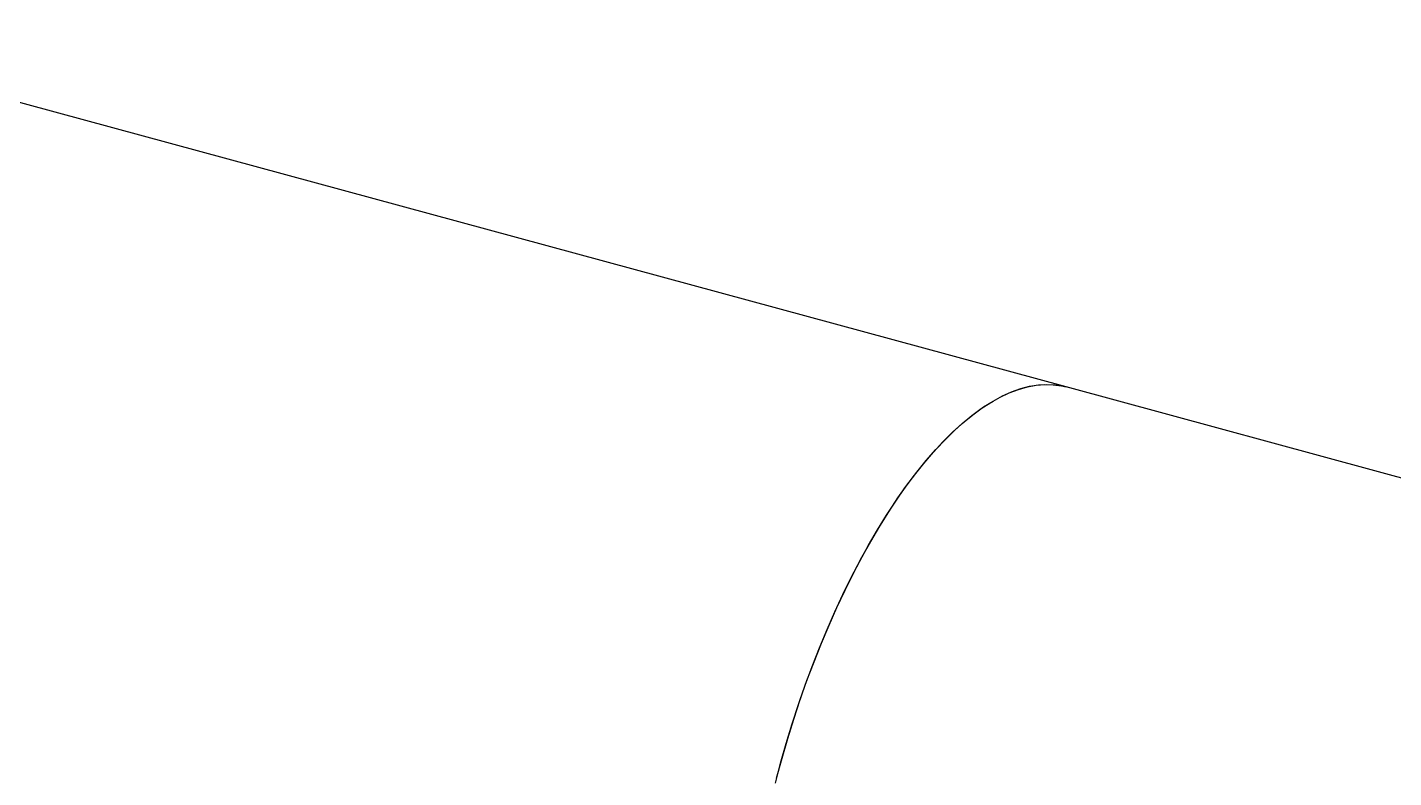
# Model space of a CAD drawing. Header units: inches. Extents: x 0.9 to 37.1, y -8.4 to 11.7.
# Drawn here: x 1.8301 to 2.0355, y 1.0064 to 1.1192 of the extents above; entities that cross this region are included whole.
import ezdxf

# ---------------------------------------------------------------- set-up
doc = ezdxf.new("R2010")
doc.units = ezdxf.units.IN
doc.header["$MEASUREMENT"] = 0

msp = doc.modelspace()

# ---------------------------------------------------------------- linework, layer by layer
at = {"color": 7, "linetype": 'Continuous', "lineweight": 25}
for p, q in [((1.986267221443162, 1.065163857167577), (1.787273144065743, 1.119246183471459)), ((2.198159063095044, 1.007576194899535), (1.986267221443162, 1.065163857167557))]:
    msp.add_line(p, q, dxfattribs=at)
at = {"color": 7, "linetype": 'Continuous', "lineweight": 25, "flags": 128}
for points in [[(1.942568898897893, 1.005593471877436), (1.943361444315967, 1.008580225135793), (1.944209194811602, 1.011550739129609), (1.945110314346001, 1.014498580387038), (1.94606285129491, 1.017417364540333), (1.947064742675407, 1.020300770152964), (1.948113818613857, 1.023142552410442), (1.949207807045385, 1.025936556645199), (1.950344338634654, 1.02867673166622), (1.95152095190732, 1.031357142864586), (1.952735098581041, 1.033971985066507), (1.953984149084483, 1.036515595106038), (1.95526539825239, 1.038982464090238), (1.95657607118437, 1.041367249330202), (1.95791332925471, 1.043664785912136), (1.959274276260206, 1.045870097883414), (1.960655964692694, 1.047978409029378), (1.962055402122701, 1.049985153217558), (1.963469557680376, 1.051885984286898), (1.964895368619679, 1.053676785460575), (1.966329746951614, 1.055353678262014), (1.967769586132117, 1.056913030914816), (1.96921176779014, 1.058351466208365), (1.970653168481354, 1.059665868812122), (1.972090666452827, 1.060853392022735), (1.973521148404053, 1.061911463929364), (1.97494151622966, 1.062837792983867), (1.976348693729221, 1.063630372963785), (1.977739633269618, 1.064287487317369), (1.979111322385537, 1.064807712881256), (1.980460790303796, 1.065189922962716), (1.98178511437738, 1.065433289779821), (1.983081426415243, 1.065537286254238), (1.984346918894168, 1.065501687152762), (1.985578851039245, 1.065326569575118), (1.986267221443162, 1.065163857167577)], [(1.942761763827394, 1.006341329338761), (1.943568276170508, 1.009324628081306), (1.944429545639442, 1.01229007534829), (1.945343706916313, 1.015231248641272), (1.946308780131358, 1.018141778033828), (1.947322675150893, 1.021015359967405), (1.948383196104077, 1.023845770903413), (1.949488046138677, 1.026626880802034), (1.950634832395545, 1.029352666398517), (1.951821071191013, 1.032017224248228), (1.953044193395995, 1.034614783512202), (1.954301550000157, 1.03713971845549), (1.95559041784908, 1.039586560631249), (1.956908005542003, 1.041950010724182), (1.958251459477381, 1.044224950027675), (1.959617870033147, 1.046406451529773), (1.961004277868303, 1.048489790583992), (1.962407680332201, 1.050470455141852), (1.963825037967609, 1.052344155524971), (1.965253281093503, 1.054106833715548), (1.966689316453308, 1.05575467214513), (1.968130033914206, 1.057284101962615), (1.969572313202994, 1.058691810763587), (1.971013030663892, 1.059974749764248), (1.972449066023698, 1.061130140404402), (1.97387730914959, 1.062155480365203), (1.975294666784999, 1.063048548988616), (1.976698069248897, 1.063807412086867), (1.978084477084053, 1.064430426131467), (1.979450887639818, 1.064916241812727), (1.980794341575197, 1.065263806962061), (1.98211192926812, 1.06547236883075), (1.983400797117044, 1.065541475720229), (1.984658153721206, 1.065470977960364), (1.985881275926188, 1.065261028233604), (1.986267221443162, 1.065163857167557)]]:
    msp.add_lwpolyline(points, dxfattribs=at)

doc.saveas('drawing.dxf')
